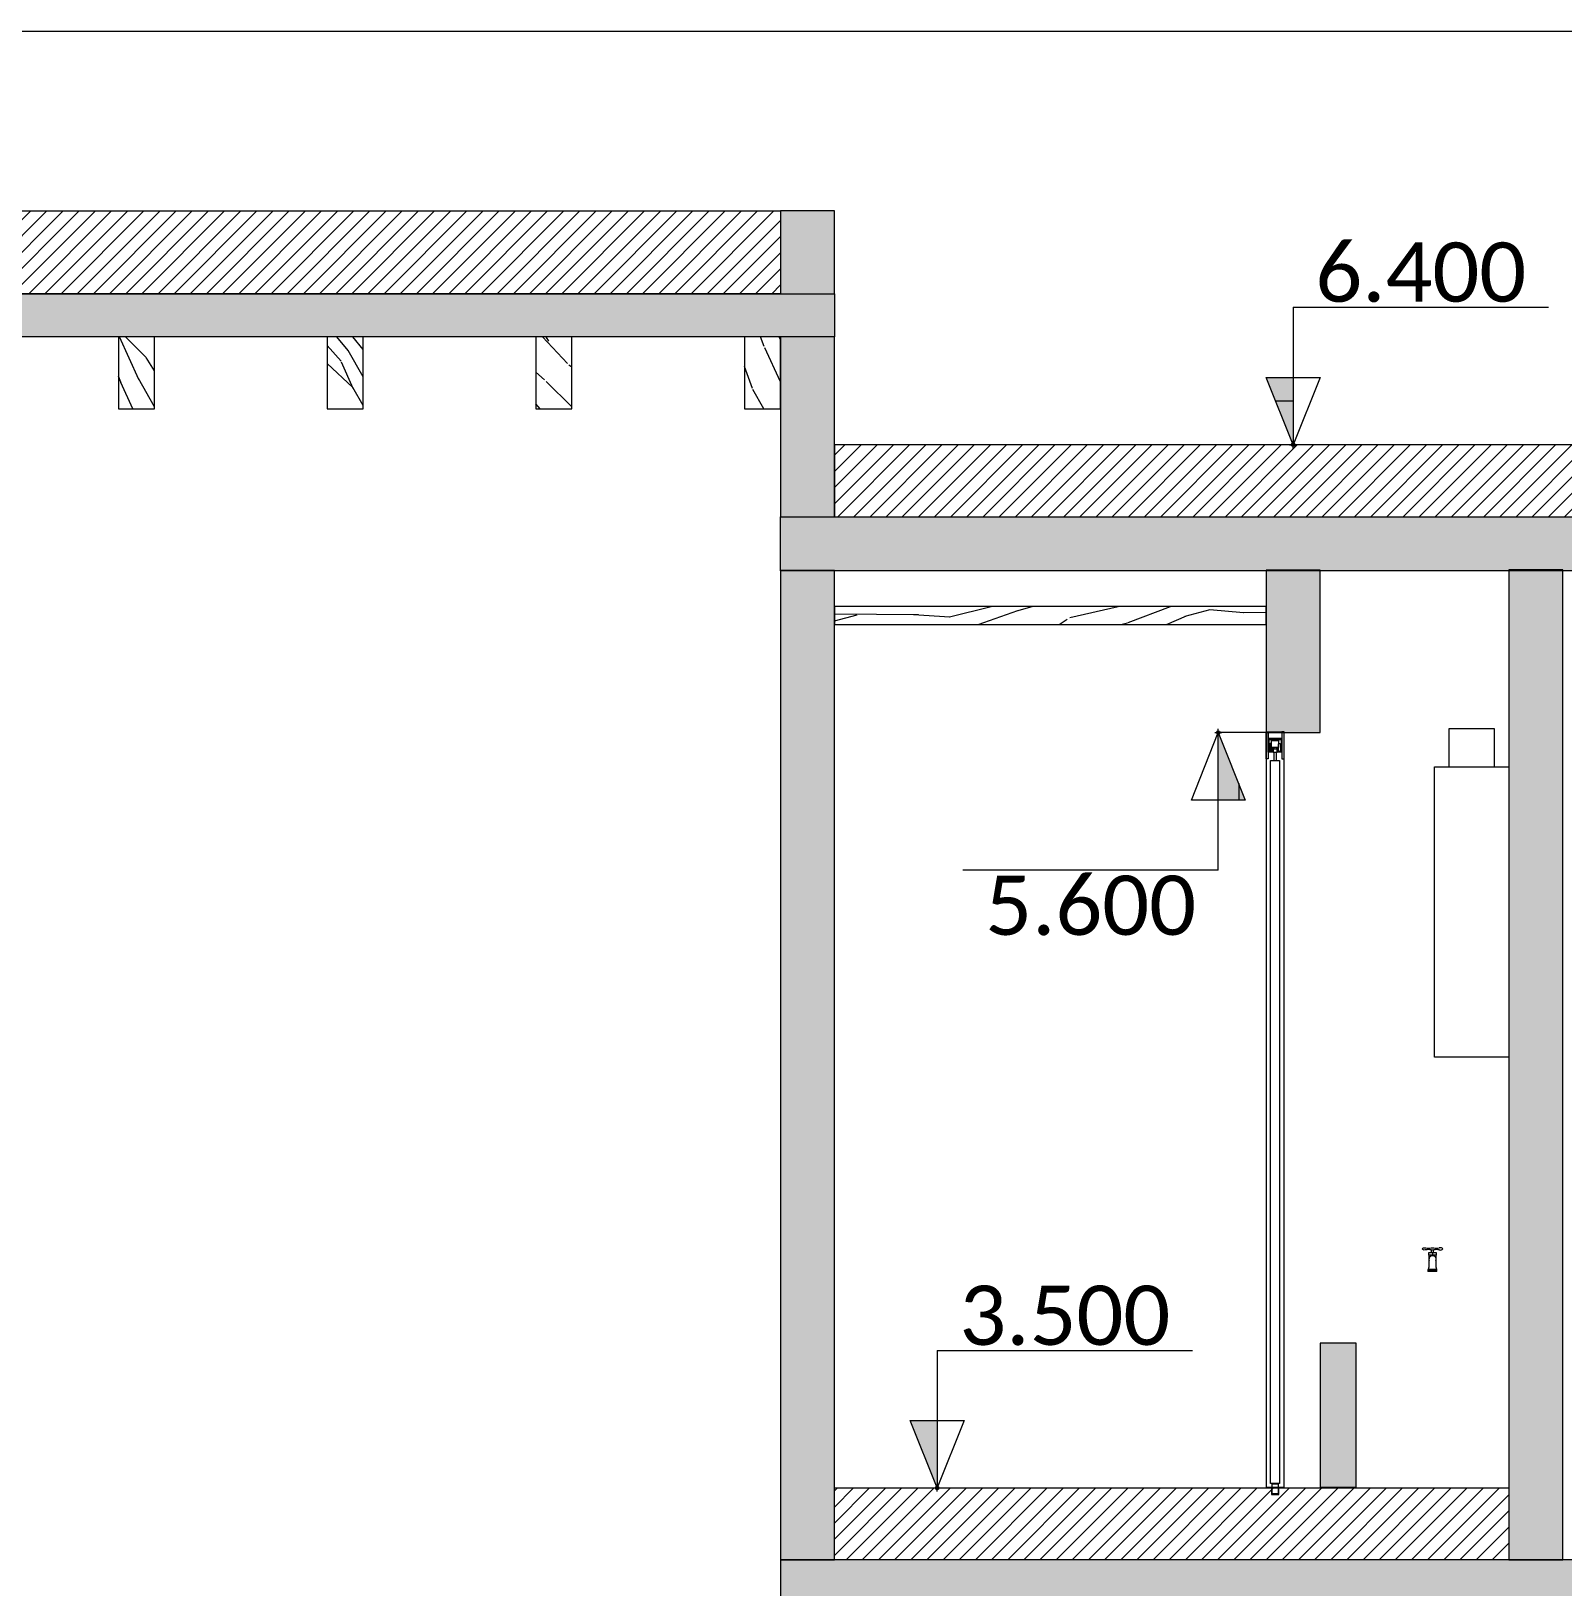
# Model space of a CAD drawing. Header units: metres. Extents: x -197 to 1099, y -24 to 14.
# Drawn here: x 29.256 to 33.515, y 3.225 to 7.55 of the extents above; entities that cross this region are included whole.
import ezdxf
from ezdxf.enums import TextEntityAlignment as Align

# ---------------------------------------------------------------- set-up
doc = ezdxf.new("R2010")
doc.units = ezdxf.units.M
doc.header["$LTSCALE"] = 0.001
doc.header["$PDMODE"] = 34
doc.header["$PDSIZE"] = 0.01
doc.linetypes.add('HIDDENX2', pattern=[19.05, 12.7, -6.35])
doc.layers.get('0').update_dxf_attribs({"lineweight": 13, "true_color": 0x000000})
for name, color, linetype, lineweight, true_color in [('Jach-Anotaciones-CalidaddeLínea  0.13', 7, 'Continuous', 13, 0x000000), ('Jach-Anotaciones-Hatch-Lum100%', 7, 'Continuous', 13, 0x000000), ('Jach-Anotaciones-Hatch-Lum40%', 7, 'Continuous', 13, 0x999999), ('Jach-Anotaciones-Hatch-Lum50%', 9, 'Continuous', 13, 0x808080), ('Jach-Anotaciones-LineasDetalle0.09mm', 7, 'Continuous', 15, 0x000000), ('Jach-Anotaciones-LineasDetalle0.15mm', 7, 'Continuous', 15, 0x000000), ('JACH-Anotaciones-Textos-Lum75% @ 0.075', 7, 'Continuous', 13, 0x404040), ('JACH-Arq-Lineas-Proyeccion Niveles cortes', 9, 'HIDDENX2', 13, 0x808080), ('JACH-Arq-Muros01-Carga', 7, 'Continuous', 25, 0x000000)]:
    doc.layers.add(name, color=color, linetype=linetype, lineweight=lineweight, true_color=true_color)
doc.styles.add('02a-Calibri-JACH(1.8mm)', font='calibri.ttf', dxfattribs={"height": 2.2})
pattern_1 = [(45, (-143.794692, 0), (-0.0224506403, 0.0224506403), [])]
pattern_2 = [(0, (169.421, 45.032), (0, 6.985), [5.08, -1.905]), (90, (169.421, 45.032), (-6.985, 4e-16), [5.08, -1.905])]

# ---------------------------------------------------------------- blocks, each defined once
blk = doc.blocks.new('*U651')
at = {"lineweight": 0, "ltscale": 100}
h = blk.add_hatch(dxfattribs=at)
h.set_pattern_fill('ANGLE', color=256)
h.set_pattern_definition(pattern_2)
h.paths.add_polyline_path([(0, 2.5), (0, 0), (1, 2.5)])
h = blk.add_hatch(color=256, dxfattribs=at)
h.dxf.hatch_style = 1
h.paths.add_polyline_path([(0, 2.5), (0, 0), (1, 2.5)])
for points in [[(0, 5.099), (-9.466, 5.099)], [(0, 5.099), (0, 1.25)]]:
    blk.add_lwpolyline(points, dxfattribs=at)
for points in [[(0, 0), (1, 2.5), (-1, 2.5)], [(0, 2.5), (0, 0), (1, 2.5)]]:
    blk.add_lwpolyline(points, close=True, dxfattribs=at)
blk.add_point((0, 0), dxfattribs=at)
at = {"lineweight": 0, "ltscale": 100, "style": '02a-Calibri-JACH(1.8mm)'}
blk.add_attdef('ALT', text='', height=2.2, dxfattribs=at).set_placement((-4.733, 6.401), align=Align.MIDDLE_CENTER)
blk = doc.blocks.new('*U653')
at = {"lineweight": 0, "ltscale": 100}
h = blk.add_hatch(dxfattribs=at)
h.set_pattern_fill('ANGLE', color=256)
h.set_pattern_definition(pattern_2)
h.paths.add_polyline_path([(0, 2.5), (0, 0), (1, 2.5)])
h = blk.add_hatch(color=256, dxfattribs=at)
h.dxf.hatch_style = 1
h.paths.add_polyline_path([(0, 2.5), (0, 0), (1, 2.5)])
for points in [[(0, 5.099), (-9.466, 5.099)], [(0, 5.099), (0, 1.25)]]:
    blk.add_lwpolyline(points, dxfattribs=at)
for points in [[(0, 0), (1, 2.5), (-1, 2.5)], [(0, 2.5), (0, 0), (1, 2.5)]]:
    blk.add_lwpolyline(points, close=True, dxfattribs=at)
blk.add_point((0, 0), dxfattribs=at)
at = {"lineweight": 0, "ltscale": 100, "style": '02a-Calibri-JACH(1.8mm)'}
blk.add_attdef('ALT', text='', height=2.2, dxfattribs=at).set_placement((-4.733, 6.401), align=Align.MIDDLE_CENTER)
blk = doc.blocks.new('*U561')
at = {"lineweight": 0, "ltscale": 100}
h = blk.add_hatch(dxfattribs=at)
h.set_pattern_fill('ANGLE', color=256)
h.set_pattern_definition(pattern_2)
h.paths.add_polyline_path([(0, 2.5), (0, 0), (1, 2.5)])
h = blk.add_hatch(color=256, dxfattribs=at)
h.dxf.hatch_style = 1
h.paths.add_polyline_path([(0, 2.5), (0, 0), (1, 2.5)])
for points in [[(0, 5.099), (-9.466, 5.099)], [(0, 5.099), (0, 1.25)]]:
    blk.add_lwpolyline(points, dxfattribs=at)
for points in [[(0, 0), (1, 2.5), (-1, 2.5)], [(0, 2.5), (0, 0), (1, 2.5)]]:
    blk.add_lwpolyline(points, close=True, dxfattribs=at)
blk.add_point((0, 0), dxfattribs=at)
at = {"lineweight": 0, "ltscale": 100, "style": '02a-Calibri-JACH(1.8mm)'}
blk.add_attdef('ALT', text='', height=2.2, dxfattribs=at).set_placement((-4.733, 6.401), align=Align.MIDDLE_CENTER)
blk = doc.blocks.new('*U257')
at = {"layer": 'Jach-Anotaciones-Hatch-Lum50%', "ltscale": 100}
h = blk.add_hatch(dxfattribs=at)
h.set_pattern_fill('WOOD_01', color=256, scale=0.8, angle=60, pattern_type=2)
h.set_pattern_definition([(60, (-59.31665, -5.7961), (-0.69282, 0.4), [0.16, -0.64]), (68.9726, (-58.938525, -6.00517), (1.707181334, 4.55692101), [0.153883, -15.234423]), (65.7105, (-58.984095, -5.9881), (2.90718979, 6.63537723), [0.160798, -7.879101]), (44.5779, (-59.19194, -5.868098), (6.478452005, 6.421028285), [0.2406656, -23.8259016]), (53.6599, (-59.41257, -5.72224), (0.39999871, 0.69282136), [0.144886, -7.099421]), (45.0686, (-59.005664, -5.929457), (2.29281919, 2.37128194), [0.124194, -12.295146]), (48.6901, (-59.5475, -5.93994), (0.39999986, 0.69282067), [0.326338, -3.752878]), (65.7105, (-58.87617, -6.04117), (2.90718979, 6.63537723), [0.080399, -7.9595]), (60, (-59.17116, -5.8801), (-0.69282, 0.4), [0.08, -0.72]), (60, (-59.3343, -5.9707), (-0.69282, 0.4), [0.24, -0.56]), (71.3099, (-59.35822, -5.7721), (0.90718136, 3.1712801), [0.081584, -3.997631]), (62.7263, (-59.141874, -5.98938), (7.307182554, 14.256405072), [0.16819, -16.650846]), (52.4054, (-59.10109, -5.96674), (3.89281589, 5.142565012), [0.121062, -11.985134]), (60, (-58.8578, -6.1534), (-0.69282, 0.4), [0.16, -0.64]), (58.8309, (-58.863177, -6.242662), (0.399999541, 0.692820757), [0.3920816, -38.81608]), (60, (-59.3828, -5.9427), (-0.69282, 0.4), [0.08, -0.72]), (60, (-59.3982, -5.8414), (-0.69282, 0.4), [0.08, -0.72]), (60, (-59.6406, -6.11715), (-0.69282, 0.4), [0.12, -0.68]), (50.5377, (-59.56721, -5.91009), (0.39999976, 0.69282053), [0.24331, -4.622899]), (60, (-59.6952, -6.1318), (-0.69282, 0.4), [0.16, -0.64]), (60, (-59.1157, -6.568), (-0.69282, 0.4), [0.088, -0.712]), (60, (-58.9463, -6.1947), (-0.69282, 0.4), [0.08, -0.72]), (60, (-59.1711, -6.536), (-0.69282, 0.4), [0.168, -0.632]), (65.4403, (-59.00867, -6.15866), (3.307183171, 7.328200937), [0.16876, -16.707258]), (60, (-59.0601, -6.1197), (-0.69282, 0.4), [0.152, -0.648]), (60, (-59.28195, -6.472), (-0.69282, 0.4), [0.088, -0.712]), (58.8309, (-59.344802, -6.324862), (0.399999541, 0.692820757), [0.3920816, -38.81608]), (60, (-59.37116, -6.2265), (-0.69282, 0.4), [0.08, -0.72]), (60, (-59.43194, -6.2838), (-0.69282, 0.4), [0.08, -0.72]), (60, (-59.27194, -6.0067), (-0.69282, 0.4), [0.16, -0.64]), (60, (-59.3658, -6.1372), (-0.69282, 0.4), [0.08, -0.72]), (60, (-59.5289, -6.2278), (-0.69282, 0.4), [0.16, -0.64]), (79.6538, (-59.12995, -6.20873), (1.628722567, 9.22102156), [0.118929, -11.773925]), (71.3099, (-59.39194, -6.2145), (0.90718136, 3.1712801), [0.081584, -3.997631]), (71.3099, (-59.1973, -5.95738), (0.90718136, 3.1712801), [0.081584, -3.997631]), (65.7105, (-59.58057, -6.013226), (2.90718979, 6.63537723), [0.080399, -7.9595]), (49.6952, (-59.75307, -6.2), (3.09281664, 3.75692404), [0.089442, -8.854828]), (48.6901, (-59.07167, -6.49179), (0.39999986, 0.69282067), [0.081584, -3.997631]), (150, (-59.0178, -6.4305), (-0.4, -0.69282), [0, -0.8]), (46.6076, (-59.489797, -6.352), (9.571260274, 10.177957834), [0.172696, -17.096923]), (71.3099, (-59.34279, -5.87338), (0.90718136, 3.1712801), [0.081584, -3.997631]), (70.3048, (-58.906315, -6.12538), (1.30718233, 3.86409989), [0.089442, -8.854828]), (48.6901, (-59.33116, -6.15723), (0.39999986, 0.69282067), [0.081584, -3.997631]), (48.6901, (-59.3258, -6.06794), (0.39999986, 0.69282067), [0.081584, -3.997631]), (41.5651, (-59.42052, -6.392), (0.3999991, 0.6928206), [0.101193, -2.428629]), (45.9638, (-59.61207, -6.17979), (0.399999, 0.69282055), [0.329849, -2.968635]), (43.3008, (-59.58057, -6.013226), (4.18563629, 4.04974474), [0.250567, -8.101676]), (60, (-59.6152, -5.9932), (-0.69282, 0.4), [0.096, -0.704]), (45.9638, (-59.0871, -6.3905), (0.399999, 0.69282055), [0.329849, -2.968635]), (45.9638, (-59.1756, -6.43179), (0.399999, 0.69282055), [0.329849, -2.968635]), (45.9638, (-59.23795, -6.39579), (0.399999, 0.69282055), [0.329849, -2.968635]), (49.6952, (-59.58679, -6.296), (3.09281664, 3.75692404), [0.089442, -8.854828]), (45.9638, (-59.44894, -6.08923), (0.399999, 0.69282055), [0.164924, -3.13356]), (49.6952, (-59.36509, -6.424), (3.09281664, 3.75692404), [0.089442, -8.854828]), (57.6141, (-59.108592, -6.091733), (0.399999129, 0.692820776), [0.192166, -19.024492]), (49.6952, (-59.2773, -6.095944), (3.09281664, 3.75692404), [0.089442, -8.854828]), (72.5288, (-59.21944, -6.02773), (0.90718035, 3.17128135), [0.073756, -7.301879]), (49.5626, (-59.330449, -6.444), (5.785630365, 6.821029196), [0.309115, -30.602364]), (51.8699, (-59.12995, -6.20873), (0.39999995, 0.69281985), [0.113137, -5.543717]), (64.7636, (-59.30723, -6.35579), (3.70718558, 8.0210201), [0.192666, -9.44061]), (60, (-59.2251, -6.1815), (-0.69282, 0.4), [0.248, -0.552]), (44.7449, (-59.67686, -6.244), (2.292819045, 2.37128176), [0.091214, -9.030189]), (50.5377, (-59.01782, -6.43051), (0.39999976, 0.69282053), [0.24331, -4.622899]), (40.0169, (-59.24731, -6.492), (1.89281981, 1.67846116), [0.093638, -9.270122]), (60, (-59.3321, -5.6948), (-0.69282, 0.4), [0.04, -0.76]), (60, (-59.0272, -5.8708), (-0.69282, 0.4), [0.08, -0.72]), (71.3099, (-58.77782, -6.01482), (0.90718136, 3.1712801), [0.081584, -3.997631]), (60, (-58.8431, -5.9679), (-0.69282, 0.4), [0.144, -0.656]), (43.3008, (-59.214295, -5.762816), (4.18563629, 4.04974474), [0.083522, -8.268721]), (48.0207, (-59.064802, -5.839887), (10.372041651, 11.563146785), [0.1472056, -26.840515]), (150, (-58.7778, -6.0148), (-0.4, -0.69282), [0, -0.8]), (60, (-58.7517, -5.9375), (-0.69282, 0.4), [0.072, -0.728]), (60, (-58.8833, -5.8615), (-0.69282, 0.4), [0.072, -0.728]), (60, (-58.91795, -5.8415), (-0.69282, 0.4), [0.072, -0.728]), (36.0376, (-59.15351, -5.70553), (4.87845173, 3.64974762), [0.078791, -7.80029]), (48.5163, (-59.236648, -5.657534), (2.6929280298, 3.0640394157), [0.0734704, -52.17242]), (41.5651, (-58.98723, -5.80153), (0.3999991, 0.6928206), [0.075894, -2.453926]), (47.4712, (-59.326715, -5.60553), (2.69282018, 3.064102), [0.073756, -7.301879])])
h.paths.add_polyline_path([(-0.05, 0.1), (0.05, 0.1), (0.05, -0.1), (-0.05, -0.1)])
at = {"layer": 'Jach-Anotaciones-CalidaddeLínea  0.13', "ltscale": 100}
blk.add_lwpolyline([(-0.05, 0.1), (0.05, 0.1), (0.05, -0.1), (-0.05, -0.1)], close=True, dxfattribs=at)
blk = doc.blocks.new('*U258')
at = {"layer": 'JACH-Arq-Muros01-Carga', "color": 0, "linetype": 'ByBlock', "lineweight": -2, "transparency": 16777216}
for p in [(-5.8, 0), (-5.22, 0), (-4.64, 0), (-4.06, 0), (-3.48, 0), (-2.9, 0), (-2.32, 0), (-1.74, 0), (-1.16, 0), (-0.58, 0), (0, 0)]:
    blk.add_blockref('*U257', p, dxfattribs=at)

msp = doc.modelspace()

# ---------------------------------------------------------------- hatches: boundary and pattern name
at = {"layer": 'Jach-Anotaciones-Hatch-Lum100%', "ltscale": 100}
h = msp.add_hatch(color=256, dxfattribs=at)
h.dxf.hatch_style = 1
h.paths.add_polyline_path([(31.48958, 7.05), (31.33958, 7.05), (31.33958, 6.82), (31.48958, 6.82)])
h = msp.add_hatch(color=256, dxfattribs=at)
h.dxf.hatch_style = 1
h.paths.add_polyline_path([(18.77958, 6.82), (31.48958, 6.82), (31.48958, 6.7), (18.77958, 6.7)])
h = msp.add_hatch(color=256, dxfattribs=at)
h.dxf.hatch_style = 1
h.paths.add_polyline_path([(31.48958, 6.7), (31.33958, 6.7), (31.33958, 6.20007), (31.48958, 6.20007)])
h = msp.add_hatch(color=256, dxfattribs=at)
h.dxf.hatch_style = 1
h.paths.add_polyline_path([(31.33958, 6.20007), (34.18958, 6.20007), (34.18958, 6.05), (31.33958, 6.05)])
h = msp.add_hatch(color=256, dxfattribs=at)
h.dxf.hatch_style = 1
h.paths.add_polyline_path([(31.48958, 6.05013), (31.33958, 6.05013), (31.33958, 3.3), (31.48958, 3.3)])
h = msp.add_hatch(color=256, dxfattribs=at)
h.dxf.hatch_style = 1
h.paths.add_polyline_path([(32.83958, 6.05139), (32.68958, 6.05132), (32.68958, 5.6), (32.83958, 5.6)])
h = msp.add_hatch(color=256, dxfattribs=at)
h.dxf.hatch_style = 1
h.paths.add_polyline_path([(33.51458, 6.05209), (33.36458, 6.05209), (33.36458, 3.3), (33.51458, 3.3)])
h = msp.add_hatch(color=256, dxfattribs=at)
h.dxf.hatch_style = 1
h.paths.add_polyline_path([(31.33958, 3.15), (38.48958, 3.15), (38.48958, 3.3), (31.33958, 3.3)])
at = {"layer": 'Jach-Anotaciones-Hatch-Lum40%', "ltscale": 100}
h = msp.add_hatch(color=256, dxfattribs=at)
h.dxf.hatch_style = 1
h.paths.add_polyline_path([(32.83958, 3.50209), (32.93958, 3.50209), (32.93958, 3.90209), (32.83958, 3.90209)])
at = {"layer": 'Jach-Anotaciones-Hatch-Lum50%', "ltscale": 100}
h = msp.add_hatch(dxfattribs=at)
h.set_pattern_fill('ANSI31', color=256, scale=0.01)
h.set_pattern_definition(pattern_1)
h.paths.add_polyline_path([(18.97958, 7.05), (31.33958, 7.05), (31.33958, 6.82), (18.97958, 6.82)])
h = msp.add_hatch(dxfattribs=at)
h.set_pattern_fill('ANSI31', color=256, scale=0.01)
h.set_pattern_definition([(45, (-143.794692, 0.05), (-0.0224506403, 0.0224506403), [])])
h.paths.add_polyline_path([(31.48958, 6.20013), (34.03958, 6.20013), (34.03958, 6.4), (31.48958, 6.4)])
h = msp.add_hatch(dxfattribs=at)
h.set_pattern_fill('WOOD_01', color=256, scale=0.8, angle=15, pattern_type=2)
h.set_pattern_definition([(15, (-19.3235, 0.74975), (-0.207055, 0.772741), [0.16, -0.64]), (23.9726, (-19.203986, 0.334538), (4.429389244, 2.01507025), [0.153883, -15.234423]), (20.7105, (-19.22414, 0.37883), (6.74761385, 2.63622662), [0.160798, -7.879101]), (359.5779, (-19.286253, 0.610654), (9.121309987, -0.040604702), [0.240666, -23.825902]), (8.6599, (-19.33913, 0.8698), (0.77274048, 0.20705688), [0.144886, -7.099421]), (0.0686, (-19.197923, 0.43555), (3.298017536, 0.05548154), [0.124194, -12.295146]), (3.6901, (-19.58847, 0.81127), (0.7727408, 0.2070556), [0.326338, -3.752878]), (20.7105, (-19.18535, 0.26499), (6.74761385, 2.63622662), [0.080399, -7.9595]), (15, (-19.28004, 0.5875), (-0.207055, 0.772741), [0.08, -0.72]), (15, (-19.4594, 0.6388), (-0.207055, 0.772741), [0.24, -0.56]), (26.3099, (-19.33595, 0.79611), (2.88390776, 1.6009596), [0.081584, -3.997631]), (17.7263, (-19.33661, 0.48949), (15.247759037, 4.913842366), [0.16819, -16.650846]), (7.4054, (-19.29176, 0.47666), (6.388979107, 0.88370608), [0.121062, -11.985134]), (15, (-19.2517, 0.1727), (-0.207055, 0.772741), [0.16, -0.64]), (13.8309, (-19.318639, 0.113326), (0.7727406436, 0.2070558675), [0.3920816, -38.81608]), (15, (-19.4739, 0.6929), (-0.207055, 0.772741), [0.08, -0.72]), (15, (-19.4132, 0.7754), (-0.207055, 0.772741), [0.08, -0.72]), (15, (-19.7796, 0.7518), (-0.207055, 0.772741), [0.12, -0.68]), (5.5377, (-19.5813, 0.84632), (0.77274064, 0.20705555), [0.24331, -4.622899]), (15, (-19.8286, 0.7801), (-0.207055, 0.772741), [0.16, -0.64]), (15, (-19.7272, 0.0618), (-0.207055, 0.772741), [0.088, -0.712]), (15, (-19.3435, 0.20605), (-0.207055, 0.772741), [0.08, -0.72]), (15, (-19.7438, 0.1236), (-0.207055, 0.772741), [0.168, -0.632]), (20.4403, (-19.36212, 0.2756), (7.520352223, 2.84328893), [0.16876, -16.707258]), (15, (-19.37096, 0.3395), (-0.207055, 0.772741), [0.152, -0.648]), (15, (-19.7769, 0.2473), (-0.207055, 0.772741), [0.088, -0.712]), (13.8309, (-19.717323, 0.395762), (0.7727406436, 0.2070558675), [0.3920816, -38.81608]), (15, (-19.6664, 0.48394), (-0.207055, 0.772741), [0.08, -0.72]), (15, (-19.7499, 0.4864), (-0.207055, 0.772741), [0.08, -0.72]), (15, (-19.4408, 0.56924), (-0.207055, 0.772741), [0.16, -0.64]), (15, (-19.5995, 0.5433), (-0.207055, 0.772741), [0.08, -0.72]), (15, (-19.7789, 0.5946), (-0.207055, 0.772741), [0.16, -0.64]), (34.6538, (-19.48328, 0.32596), (7.671927645, 5.3685661), [0.118929, -11.773925]), (26.3099, (-19.67262, 0.50713), (2.88390776, 1.6009596), [0.081584, -3.997631]), (26.3099, (-19.35317, 0.55131), (2.88390776, 1.6009596), [0.081584, -3.997631]), (20.7105, (-19.66368, 0.782836), (6.74761385, 2.63622662), [0.080399, -7.9595]), (4.6952, (-19.91772, 0.77274), (4.84349809, 0.46959485), [0.089442, -8.854828]), (3.6901, (-19.64223, 0.0846), (0.7727408, 0.2070556), [0.081584, -3.997631]), (105, (-19.5608, 0.08985), (-0.772741, -0.207055), [0, -0.8]), (1.6076, (-19.83904, 0.4791), (13.964806047, 0.42899996), [0.172696, -17.096923]), (26.3099, (-19.39666, 0.71359), (2.88390776, 1.6009596), [0.081584, -3.997631]), (25.3048, (-19.26621, 0.22676), (3.65664872, 1.80801374), [0.089442, -8.854828]), (3.6901, (-19.58914, 0.50465), (0.7727408, 0.2070556), [0.081584, -3.997631]), (3.6901, (-19.52222, 0.56399), (0.7727408, 0.2070556), [0.081584, -3.997631]), (356.5651, (-19.81833, 0.40183), (0.7727403, 0.2070561), [0.101193, -2.428629]), (0.9638, (-19.80373, 0.68733), (0.7727401, 0.2070561), [0.329849, -2.968635]), (358.3008, (-19.66368, 0.782836), (5.82329377, -0.09608983), [0.250567, -8.101676]), (15, (-19.674, 0.8215), (-0.207055, 0.772741), [0.096, -0.704]), (0.9638, (-19.58152, 0.16712), (0.7727401, 0.2070561), [0.329849, -2.968635]), (0.9638, (-19.67329, 0.2005), (0.7727401, 0.2070561), [0.329849, -2.968635]), (0.9638, (-19.69192, 0.27005), (0.7727401, 0.2070561), [0.329849, -2.968635]), (4.6952, (-19.86803, 0.58728), (4.84349809, 0.46959485), [0.089442, -8.854828]), (0.9638, (-19.62434, 0.63602), (0.7727401, 0.2070561), [0.164924, -3.13356]), (4.6952, (-19.80177, 0.340006), (4.84349809, 0.46959485), [0.089442, -8.854828]), (12.6141, (-19.38545, 0.393583), (0.772740365, 0.207056173), [0.192166, -19.024492]), (4.6952, (-19.50772, 0.5099), (4.84349809, 0.46959485), [0.089442, -8.854828]), (27.5288, (-19.41858, 0.51722), (2.88390792, 1.60096117), [0.073756, -7.301879]), (4.5626, (-19.791417, 0.301369), (8.9142544634, 0.732137535), [0.309115, -30.602364]), (6.8699, (-19.48328, 0.32596), (0.7727403, 0.20705494), [0.113137, -5.543717]), (19.7636, (-19.71263, 0.34733), (8.29309377, 3.05034164), [0.192666, -9.44061]), (15, (-19.5313, 0.4125), (-0.207055, 0.772741), [0.248, -0.552]), (359.7449, (-19.894945, 0.68774), (3.29801731, 0.05548152), [0.091214, -9.030189]), (5.5377, (-19.56081, 0.08985), (0.77274064, 0.20705555), [0.24331, -4.622899]), (355.0169, (-19.76657, 0.20864), (2.52527699, -0.151574455), [0.093638, -9.270122]), (15, (-19.2628, 0.8323), (-0.207055, 0.772741), [0.04, -0.76]), (15, (-19.1717, 0.4923), (-0.207055, 0.772741), [0.08, -0.72]), (26.3099, (-19.09717, 0.21408), (2.88390776, 1.6009596), [0.081584, -3.997631]), (15, (-19.11015, 0.2934), (-0.207055, 0.772741), [0.144, -0.656]), (358.3008, (-19.227614, 0.700906), (5.82329377, -0.09608983), [0.083522, -8.268721]), (3.0207, (-19.176405, 0.5407), (15.51052049, 0.842238517), [0.147206, -26.840515]), (105, (-19.0972, 0.2141), (-0.772741, -0.207055), [0, -0.8]), (15, (-19.024, 0.2502), (-0.207055, 0.772741), [0.072, -0.728]), (15, (-19.0634, 0.3971), (-0.207055, 0.772741), [0.072, -0.728]), (15, (-19.0737, 0.4357), (-0.207055, 0.772741), [0.072, -0.728]), (351.0376, (-19.14413, 0.69843), (6.03034759, -0.86882501), [0.078791, -7.80029]), (3.5163, (-19.168975, 0.791158), (4.0707907198, 0.2624153776), [0.0734704, -52.17242]), (356.5651, (-19.09444, 0.51297), (0.7727403, 0.2070561), [0.075894, -2.453926]), (2.4712, (-19.19589, 0.89161), (4.0707587, 0.26253589), [0.073756, -7.301879])])
h.paths.add_polyline_path([(31.48958, 5.9), (32.68958, 5.9), (32.68958, 5.95), (31.48958, 5.95)])
h = msp.add_hatch(dxfattribs=at)
h.set_pattern_fill('ANSI31', color=256, scale=0.01)
h.set_pattern_definition(pattern_1)
h.paths.add_polyline_path([(31.48958, 3.5), (33.36458, 3.5), (33.36458, 3.3), (31.48958, 3.3)])

# ---------------------------------------------------------------- linework, layer by layer
at = {"layer": 'Jach-Anotaciones-CalidaddeLínea  0.13', "ltscale": 100}
for points in [[(18.97958, 7.55), (34.0081, 7.55)], [(32.68958, 6.05132), (32.68958, 3.52441)]]:
    msp.add_lwpolyline(points, dxfattribs=at)
for points in [[(18.97958, 7.05), (31.33958, 7.05), (31.33958, 6.82), (18.97958, 6.82)], [(31.48958, 7.05), (31.33958, 7.05), (31.33958, 6.82), (31.48958, 6.82)], [(18.77958, 6.82), (31.48958, 6.82), (31.48958, 6.7), (18.77958, 6.7)], [(31.48958, 6.7), (31.33958, 6.7), (31.33958, 6.20007), (31.48958, 6.20007)], [(31.48958, 6.20013), (34.03958, 6.20013), (34.03958, 6.4), (31.48958, 6.4)], [(31.33958, 6.20007), (34.18958, 6.20007), (34.18958, 6.05), (31.33958, 6.05)], [(31.48958, 6.05013), (31.33958, 6.05013), (31.33958, 3.3), (31.48958, 3.3)], [(32.83958, 6.05139), (32.68958, 6.05132), (32.68958, 5.6), (32.83958, 5.6)], [(33.51458, 6.05209), (33.36458, 6.05209), (33.36458, 3.3), (33.51458, 3.3)], [(31.48958, 5.9), (32.68958, 5.9), (32.68958, 5.95), (31.48958, 5.95)], [(32.73958, 5.6), (32.68958, 5.6), (32.68958, 3.50258), (32.73958, 3.50258)], [(31.48958, 3.5), (33.36458, 3.5), (33.36458, 3.3), (31.48958, 3.3)], [(31.33958, 3.15), (38.48958, 3.15), (38.48958, 3.3), (31.33958, 3.3)]]:
    msp.add_lwpolyline(points, close=True, dxfattribs=at)
at = {"layer": 'Jach-Anotaciones-LineasDetalle0.09mm', "ltscale": 100}
for points in [[(33.1976, 5.50464), (33.32471, 5.50464), (33.32471, 5.6099), (33.1976, 5.6099)], [(33.15773, 5.50464), (33.36458, 5.50464), (33.36458, 4.69762), (33.15773, 4.69762)]]:
    msp.add_lwpolyline(points, close=True, dxfattribs=at)
at = {"layer": 'Jach-Anotaciones-LineasDetalle0.15mm', "ltscale": 500000}
for p, q in [((33.14206, 4.14792), (33.14206, 4.15489)), ((33.14206, 4.15489), (33.16211, 4.15489)), ((33.14896, 4.15489), (33.14896, 4.16197)), ((33.15208, 4.15489), (33.15208, 4.14792)), ((33.1552, 4.15489), (33.1552, 4.16197)), ((33.16211, 4.15489), (33.16211, 4.14792)), ((33.14206, 4.14792), (33.16211, 4.14792)), ((33.13959, 4.10686), (33.13959, 4.10179)), ((33.16457, 4.10686), (33.13959, 4.10686)), ((33.16457, 4.10611), (33.13959, 4.10686)), ((33.16457, 4.10509), (33.13959, 4.10584)), ((33.16457, 4.10383), (33.13959, 4.10457)), ((33.16457, 4.10291), (33.13959, 4.10366)), ((33.15971, 4.10179), (33.13959, 4.10239)), ((33.16457, 4.10179), (33.13959, 4.10179)), ((33.16457, 4.10179), (33.16457, 4.10686))]:
    msp.add_line(p, q, dxfattribs=at)
at = {"layer": 'Jach-Anotaciones-LineasDetalle0.15mm', "ltscale": 100}
for points in [[(32.69558, 5.52709), (32.68958, 5.52709), (32.68958, 5.60209), (32.69558, 5.60209)], [(32.69558, 5.60209), (32.73358, 5.60209), (32.73358, 5.58309), (32.69558, 5.58309)], [(32.73358, 5.52709), (32.73958, 5.52709), (32.73958, 5.60209), (32.73358, 5.60209)], [(32.70498, 5.56741), (32.70498, 5.5783), (32.72418, 5.5783), (32.72418, 5.5587), (32.70498, 5.5587)], [(32.70892, 5.54509), (32.72025, 5.54509), (32.72025, 5.55382), (32.70892, 5.55382)], [(32.70209, 5.52209), (32.72709, 5.52209), (32.72709, 3.51209), (32.70209, 3.51209)], [(32.83958, 3.50209), (32.93958, 3.50209), (32.93958, 3.90209), (32.83958, 3.90209)], [(32.70458, 3.51109), (32.72458, 3.51109), (32.72458, 3.51209), (32.70458, 3.51209)], [(32.70558, 3.48493), (32.72358, 3.48493), (32.72358, 3.51109), (32.70558, 3.51109)], [(32.72358, 3.50209), (32.72358, 3.48309), (32.70558, 3.48309), (32.70558, 3.50209), (32.70458, 3.50209), (32.70458, 3.48209), (32.72458, 3.48209), (32.72458, 3.50209)]]:
    msp.add_lwpolyline(points, close=True, dxfattribs=at)
for points in [[(32.70892, 5.55598), (32.70892, 5.54509), (32.69558, 5.54509), (32.69558, 5.58309), (32.73358, 5.58309), (32.73358, 5.54509), (32.72025, 5.54509), (32.72025, 5.55598)], [(32.70675, 5.55598), (32.70675, 5.54727), (32.69776, 5.54727), (32.69776, 5.58091), (32.73141, 5.58091), (32.7314, 5.54727), (32.72243, 5.54727), (32.72243, 5.55598)], [(32.70675, 5.55598), (32.70675, 5.55598), (32.70892, 5.55598), (32.70892, 5.55598)], [(32.71099, 5.54509), (32.71099, 5.52209), (32.71819, 5.52209), (32.71819, 5.54509)], [(32.71801, 5.55382), (32.71801, 5.55868), (32.71117, 5.55868), (32.71117, 5.55382)], [(32.72025, 5.55598), (32.72243, 5.55598)]]:
    msp.add_lwpolyline(points, dxfattribs=at)
for points in [[(32.70171, 5.54781), (32.7028, 5.54781, 0.4142136), (32.70498, 5.54999), (32.70498, 5.56741, 0.4142136), (32.7028, 5.56959), (32.70171, 5.56959, 0.4142136), (32.69953, 5.56741), (32.69953, 5.54999, 0.4142136)], [(32.70171, 5.54781), (32.7028, 5.54781, 0.4142136), (32.70498, 5.54999), (32.70498, 5.56741, 0.4142136), (32.7028, 5.56959), (32.70171, 5.56959, 0.4142136), (32.69953, 5.56741), (32.69953, 5.54999, 0.4142136)], [(32.72744, 5.54781), (32.72635, 5.54781, -0.4142136), (32.72418, 5.54999), (32.72418, 5.56741, -0.4142136), (32.72635, 5.56959), (32.72744, 5.56959, -0.4142136), (32.72962, 5.56741), (32.72962, 5.54999, -0.4142136)]]:
    msp.add_lwpolyline(points, format="xyb", close=True, dxfattribs=at)
at = {"layer": 'Jach-Anotaciones-LineasDetalle0.15mm', "ltscale": 500000}
for centre, radius, start, end in [((33.141, 4.22897), 0.06209, 263.07071, 276.91416), ((33.14103, 4.09993), 0.06257, 83.11232, 96.90275), ((33.16314, 4.09993), 0.06257, 83.09725, 96.88768), ((33.16317, 4.22897), 0.06209, 263.08584, 276.92929), ((33.08163, 4.12335), 0.06151, 346.13194, 8.05967), ((33.20996, 4.13267), 0.06804, 172.11748, 177.80413), ((33.15197, 4.13528), 0.01, 180, 199.1974), ((33.15219, 4.13528), 0.0102, 340.96716, 198.80672), ((33.1336, 4.1445), 0.0093, 344.44602, 21.57733), ((33.14244, 4.13196), 0.0001, 8.05967, 19.1974), ((33.21736, 4.12258), 0.05631, 170.40231, 194.37694), ((33.17076, 4.1445), 0.0093, 158.42267, 195.55398), ((33.16173, 4.13196), 0.0001, 160.8026, 171.94033), ((33.0944, 4.13267), 0.06804, 2.19587, 7.88252), ((33.1395, 4.1087), 0.00185, 272.76396, 356.98821), ((33.16466, 4.1087), 0.00185, 183.01179, 267.23604)]:
    msp.add_arc(centre, radius, start, end, dxfattribs=at)
at = {"layer": 'Jach-Anotaciones-LineasDetalle0.15mm', "ltscale": 500000, "extrusion": (0, 0, -1)}
for centre, major_axis, ratio, start_param, end_param in [((33.12985, 4.16469), (-0.00646, 0), 0.4954134, 4.1111508, 8.4552198), ((33.15208, 4.16469), (-0.00655, 0), 0.4906668, 4.0848462, 5.3399318), ((33.15208, 4.16469), (-0.00655, 0), 0.4906668, 0.948644, 2.1929487)]:
    msp.add_ellipse(centre, major_axis=major_axis, ratio=ratio, start_param=start_param, end_param=end_param, dxfattribs=at)
at = {"layer": 'Jach-Anotaciones-LineasDetalle0.15mm', "ltscale": 500000}
msp.add_ellipse((33.17431, 4.16469), major_axis=(0.00646, 0), ratio=0.4954134, start_param=4.1111508, end_param=8.4552198, dxfattribs=at)
at = {"layer": 'JACH-Arq-Lineas-Proyeccion Niveles cortes', "ltscale": 100}
msp.add_lwpolyline([(32.68958, 5.6), (32.55671, 5.6)], dxfattribs=at)

# ---------------------------------------------------------------- block references
at = {"layer": 'JACH-Anotaciones-Textos-Lum75% @ 0.075', "ltscale": 100}
ref = msp.add_blockref('*U653', (32.76458, 6.4), dxfattribs=dict(at, xscale=-0.075, yscale=0.075, zscale=0.075))
ref.add_attrib('ALT', '6.400', dxfattribs={"layer": '0', "lineweight": 0, "ltscale": 100, "height": 0.165, "style": '02a-Calibri-JACH(1.8mm)'}).set_placement((33.11954, 6.88006), align=Align.MIDDLE_CENTER)
ref = msp.add_blockref('*U561', (32.55671, 5.6), dxfattribs=dict(at, xscale=-0.075, yscale=0.075, zscale=0.075, rotation=180))
ref.add_attrib('ALT', '5.600', dxfattribs={"layer": '0', "lineweight": 0, "ltscale": 100, "height": 0.165, "style": '02a-Calibri-JACH(1.8mm)'}).set_placement((32.20175, 5.11994), align=Align.MIDDLE_CENTER)
ref = msp.add_blockref('*U651', (31.77502, 3.5), dxfattribs=dict(at, xscale=-0.075, yscale=0.075, zscale=0.075))
ref.add_attrib('ALT', '3.500', dxfattribs={"layer": '0', "lineweight": 0, "ltscale": 100, "height": 0.165, "style": '02a-Calibri-JACH(1.8mm)'}).set_placement((32.12998, 3.98006), align=Align.MIDDLE_CENTER)
at = {"layer": 'JACH-Arq-Muros01-Carga', "xscale": -1}
msp.add_blockref('*U258', (25.48958, 6.6), dxfattribs=at)

doc.saveas('drawing.dxf')
